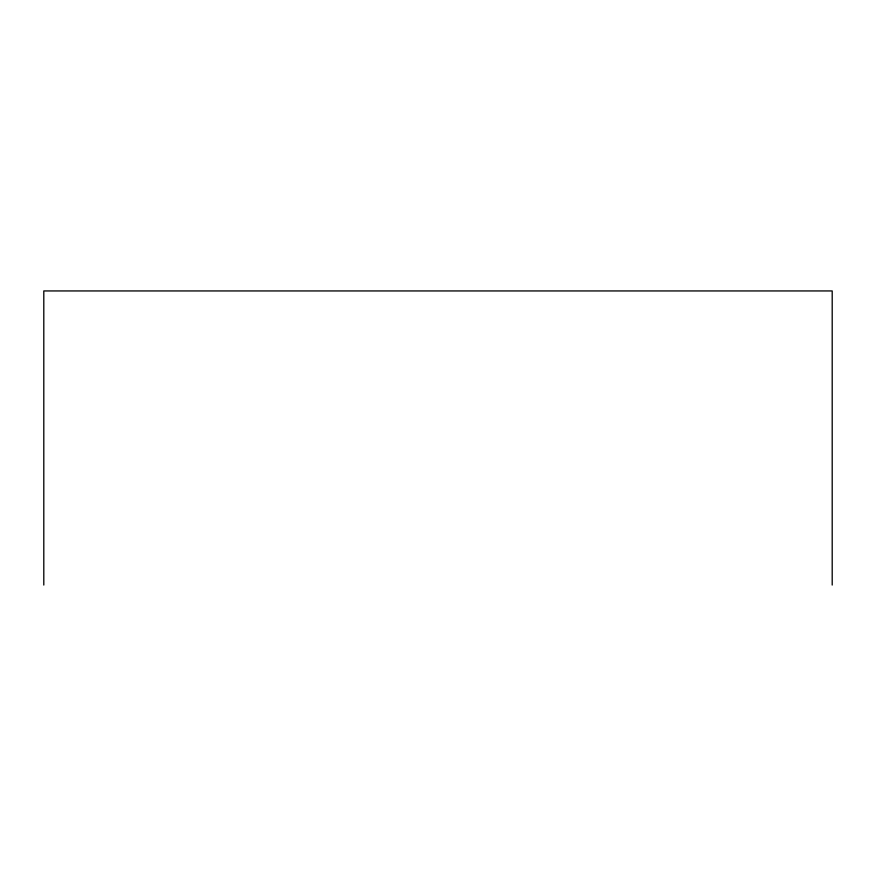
<?xml version="1.0" encoding="UTF-8"?>
<svg xmlns="http://www.w3.org/2000/svg" width="876" height="876" viewBox="0 0 876 876"><rect width="100%" height="100%" fill="white"/><g stroke="black" fill="none" stroke-linecap="round" stroke-linejoin="round"><path stroke-width="1.31" d="M832.2 585.058L832.2 290.941L43.8 290.941L43.8 585.058"/></g></svg>
